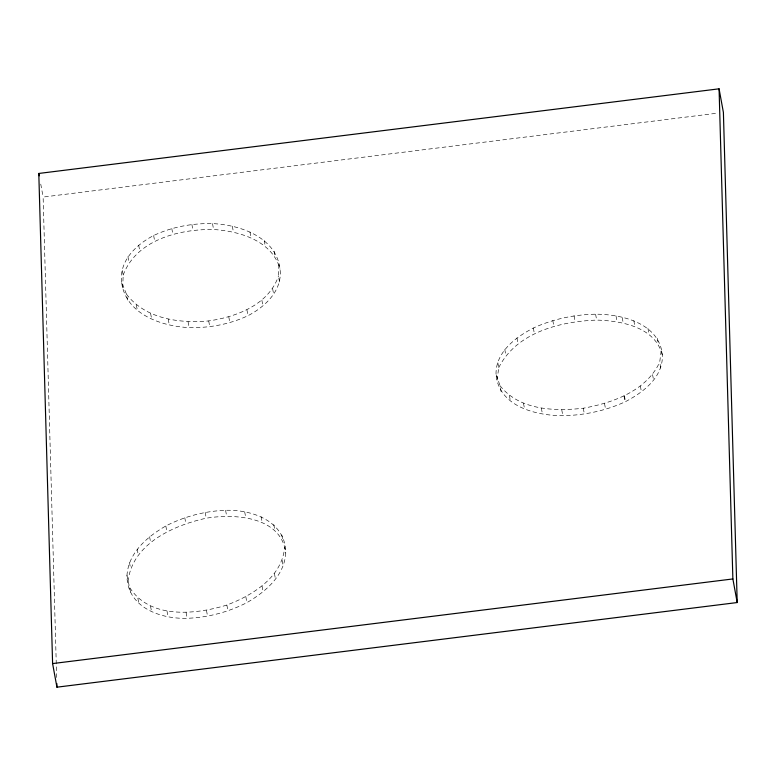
<?xml version="1.0" encoding="UTF-8"?>
<svg xmlns="http://www.w3.org/2000/svg" width="776" height="776" viewBox="0 0 776 776"><rect width="100%" height="100%" fill="white"/><g stroke="black" fill="none" stroke-linecap="round" stroke-linejoin="round"><path stroke-width="0.58" stroke-dasharray="3.88 2.91" d="M121.599 281.998C119.029 260.804 136.392 244.479 153.648 235.516C172.029 226.854 192.264 223.168 212.517 223.604C240.376 224.885 276.382 237.272 280.049 269.214C282.619 290.408 265.256 306.733 248 315.686C229.618 324.358 209.384 328.044 189.131 327.598C161.272 326.327 125.266 313.94 121.599 281.998L126.459 294.172L127.545 300.07M122.686 287.896L123.18 275.082L122.104 269.185M279.544 282.027L278.468 276.13L278.972 263.316M496.019 374.148C495.709 352.003 515.584 337.288 533.335 328.035C552.881 319.091 574.124 314.581 595.59 314.193C622.43 314.173 659.988 323.553 662.403 355.728C662.714 377.873 642.838 392.588 625.078 401.852C605.532 410.795 584.299 415.296 562.833 415.693C535.983 415.713 498.435 406.333 496.019 374.148L500.035 385.701L501.112 391.599M497.106 380.046L498.725 367.669L497.639 361.771M660.783 368.115L659.697 362.217L661.317 349.83M126.963 575.549C128.321 552.725 147.372 536.633 165.821 525.973C184.358 516.467 204.757 511.064 225.593 510.298C252.452 509.463 285.81 521.385 285.762 553.045C284.404 575.87 265.353 591.962 246.904 602.622C228.357 612.128 207.968 617.531 187.132 618.297C160.273 619.132 126.915 607.21 126.963 575.549L130.901 593.659M128.05 581.447C132.133 543.782 173.581 525.333 206.241 518.203C234.691 513.45 281.484 516.418 285.762 553.045M129.825 587.762C150.272 619.364 195.649 614.65 226.873 605.047C252.569 595.279 282.086 577.334 284.676 547.148M123.18 275.082C136.421 239.697 179.431 228.969 213.604 229.512C239.716 231.18 272.434 240.802 280.049 269.214M126.459 294.172C145.335 318.965 179.586 323.582 208.705 320.925C236.399 316.899 268.564 304.9 278.468 276.13M498.725 367.669C516.409 332.38 560.194 321.41 596.676 320.09C621.595 320.769 656.059 327.142 662.403 355.728M500.035 385.701C519.425 410.329 554.646 411.406 583.3 408.225C612.7 402.87 646.117 391.172 659.697 362.217M56.658 677.496L43.126 197.055L717.393 113.17M657.301 338.287L658.387 344.185M647.931 328.345L649.008 334.243M652.558 374.575L653.644 380.473M633.837 320.701L634.923 326.609M640.384 386.079L641.461 391.987M622.216 317.559L623.293 323.456M615.989 315.88L617.065 321.778M624.408 395.702L625.495 401.599M624.001 395.944L625.078 401.852M595.59 314.193L596.676 320.09M604.533 403.501L605.61 409.398M574.036 315.764L575.123 321.662M583.3 408.225L584.377 414.122M552.803 320.488L553.889 326.386M561.746 409.796L562.833 415.693M533.335 328.035L534.422 333.932M541.347 408.108L542.434 414.006M516.952 337.899L518.038 343.797M523.499 403.277L524.586 409.175M504.778 349.404L505.865 355.301M509.405 395.634L510.492 401.531M274.112 251.133L275.189 257.04M264.218 240.424L265.295 246.331M272.638 288.701L273.715 294.599M249.969 231.917L251.055 237.815M261.871 300.186L262.957 306.084M232.334 226.175L233.421 232.082M246.913 309.789L248 315.686M281.824 534.936L282.9 540.833M282.163 560.32L283.25 566.218M273.782 524.528L274.869 530.425M212.517 223.604L213.604 229.512M228.774 316.87L229.861 322.767M274.442 573.571L275.529 579.468M261.114 516.622L262.201 522.529M262.055 585.987L263.132 591.884M244.673 511.772L245.759 517.67M191.866 224.38L192.952 230.278M208.705 320.925L209.782 326.832M245.827 596.725L246.904 602.622M225.593 510.298L226.67 516.195M171.787 228.445L172.873 234.342M188.054 321.7L189.131 327.598M226.873 605.047L227.95 610.945M205.155 512.305L206.241 518.203M153.648 235.516L154.734 241.423M168.227 319.13L169.314 325.028M206.484 610.392L207.57 616.289M138.691 245.129L139.777 251.026M150.602 313.397L151.679 319.295M184.766 517.65L185.852 523.548M127.933 256.613L129.02 262.511M136.353 304.881L137.43 310.778M186.056 612.4L187.132 618.297M165.821 525.973L166.898 531.87M166.966 610.925L168.053 616.823M149.593 536.711L150.67 542.608M150.525 606.066L151.611 611.973M137.197 549.127L138.274 555.024M137.856 598.17L138.943 604.067M129.476 562.377L130.562 568.274M40.75 184.077L43.126 197.055"/><path stroke-width="1.16" d="M38.8 173.455L719.071 88.823L723.397 112.423L737.2 602.545L56.929 687.177L52.603 663.577L38.8 173.455L39.236 175.812M52.603 663.577L732.874 578.945L719.071 88.823M732.874 578.945L737.2 602.545M56.832 683.54L56.929 687.177"/></g></svg>
